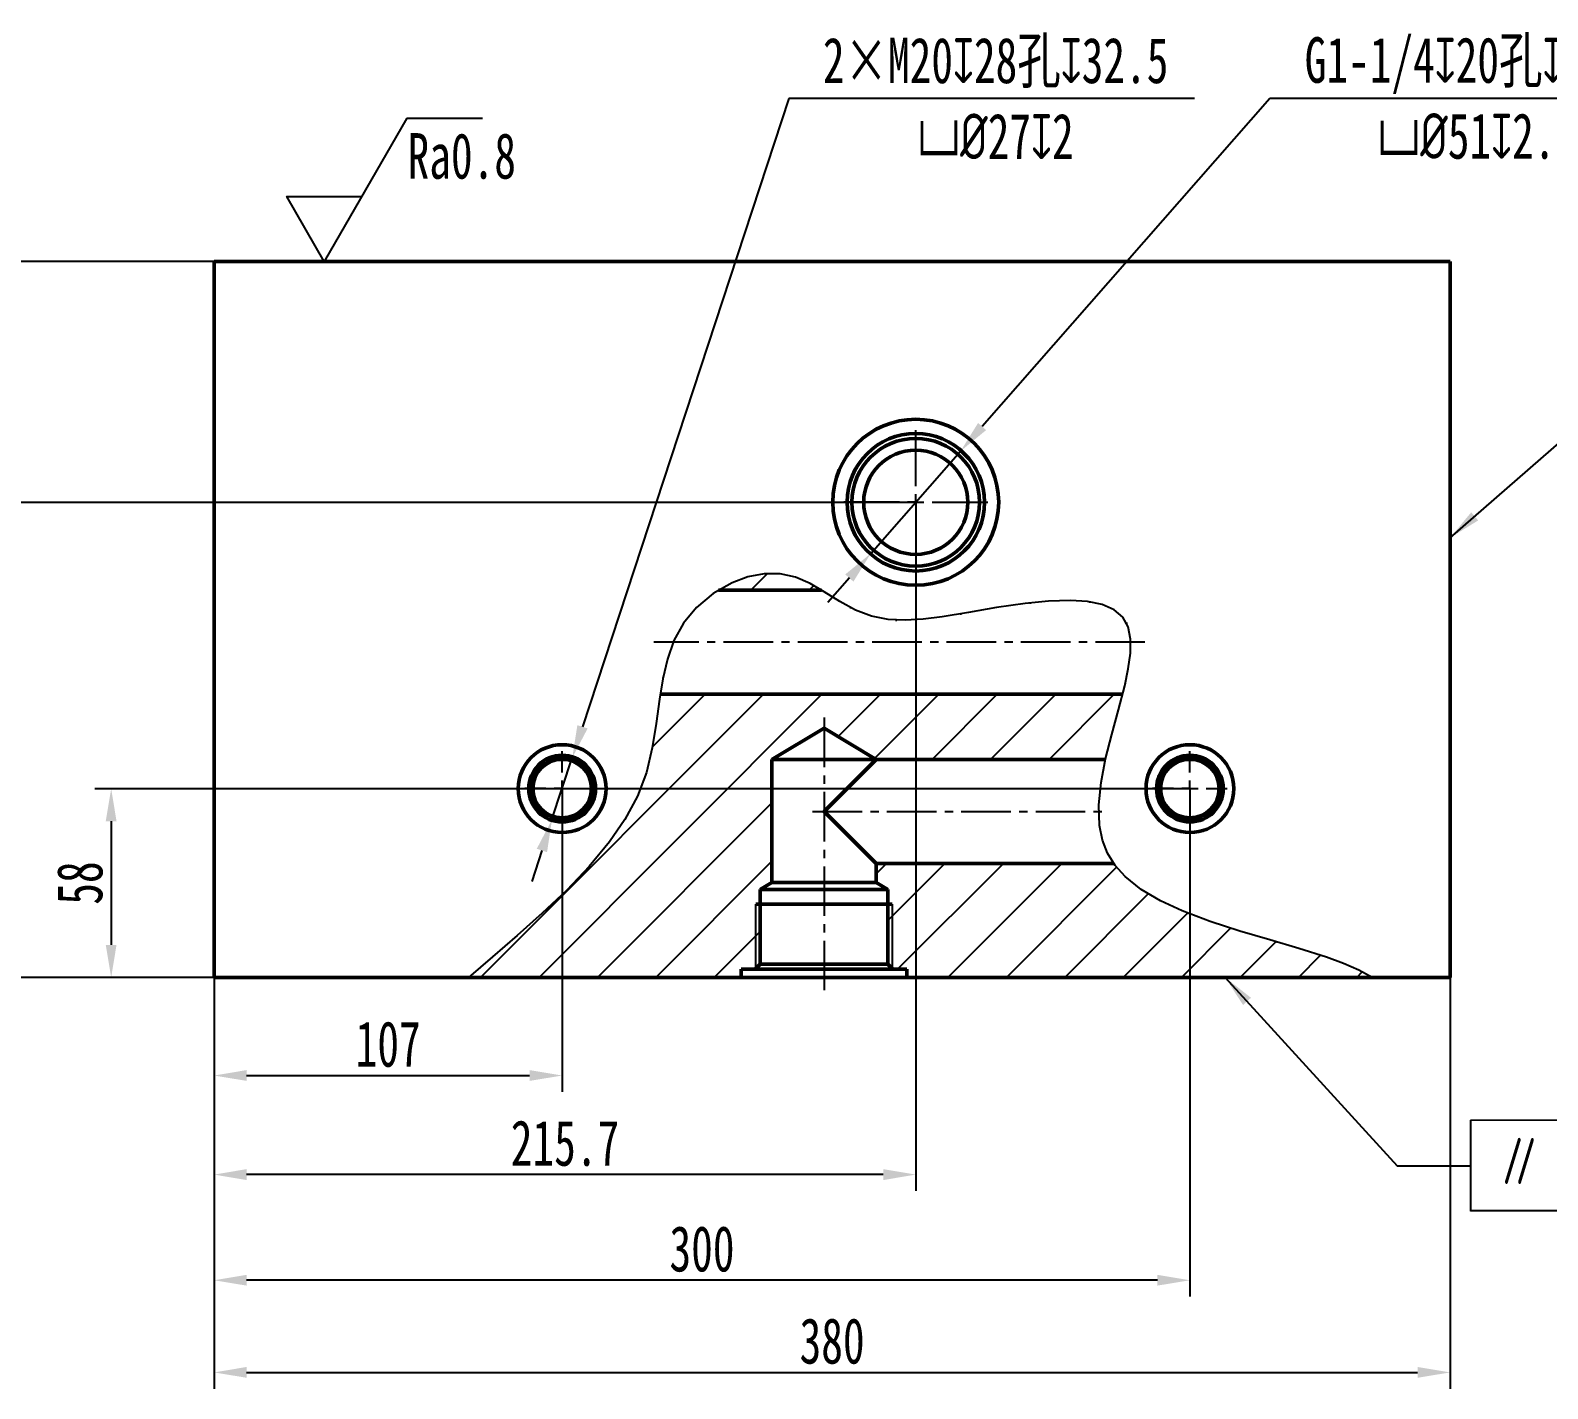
# Model space of a CAD drawing. Header units: millimetres. Extents: x 1810 to 2404, y 10 to 430.
# Drawn here: x 2007.7 to 2124.3, y 199.5 to 303.8 of the extents above; entities that cross this region are included whole.
import ezdxf

# ---------------------------------------------------------------- set-up
doc = ezdxf.new("R2010")
doc.units = ezdxf.units.MM
doc.header["$PDSIZE"] = -1
for name, pattern in [('CENTER', [10.16, 6.35, -1.27, 1.27, -1.27]), ('CENTER2', [28.575, 19.05, -3.175, 3.175, -3.175]), ('CENTERX2', [20.32, 12.7, -2.54, 2.54, -2.54])]:
    doc.linetypes.add(name, pattern=pattern)
doc.layers.add('1轮廓实线层', color=7, linetype='Continuous', lineweight=50)
for name, color, linetype in [('3中心线层', 240, 'CENTERX2'), ('5剖面线层', 2, 'Continuous'), ('中心线', 1, 'CENTER'), ('表面粗糙度', 126, 'Continuous')]:
    doc.layers.add(name, color=color, linetype=linetype)
doc.styles.add('GB 3.5', font='simfang.ttf', dxfattribs={"width": 0.7, "height": 3.5})
doc.dimstyles.new('国标', dxfattribs={"dimtxt": 3.5, "dimasz": 2.5, "dimexe": 1.25, "dimexo": 0, "dimtad": 1, "dimlfac": 5, "dimdsep": 46, "dimtxsty": 'GB 3.5', "dimcen": 2.5, "dimclrd": 3, "dimclre": 3, "dimclrt": 3, "dimadec": 0, "dimazin": 0, "dimtfac": 1, "dimtmove": 0, "dimatfit": 3, "dimfxl": 1, "dimlwd": 25, "dimlwe": 25, "dimarcsym": 0})
doc.dimstyles.new('国标1：4', dxfattribs={"dimtxt": 3.5, "dimasz": 2.5, "dimexe": 1.25, "dimexo": 0, "dimtad": 1, "dimlfac": 4, "dimdsep": 46, "dimtxsty": 'GB 3.5', "dimcen": 2.5, "dimclrd": 3, "dimclre": 3, "dimclrt": 3, "dimadec": 0, "dimazin": 0, "dimtfac": 1, "dimtmove": 0, "dimatfit": 3, "dimfxl": 1, "dimlwd": 25, "dimlwe": 25, "dimarcsym": 0})
doc.dimstyles.new('国标1：4$3', dxfattribs={"dimtxt": 3.5, "dimasz": 2.5, "dimexe": 1.25, "dimexo": 0, "dimtad": 1, "dimtih": 1, "dimtoh": 1, "dimlfac": 4, "dimdsep": 46, "dimtxsty": 'GB 3.5', "dimcen": 2.5, "dimclrd": 3, "dimclre": 3, "dimclrt": 3, "dimadec": 0, "dimazin": 0, "dimtfac": 1, "dimtmove": 0, "dimatfit": 3, "dimfxl": 1, "dimlwd": 25, "dimlwe": 25, "dimarcsym": 0})
pattern_1 = [(45, (1829.9007, 14.1923), (-2.245064, 2.245064), [])]

# ---------------------------------------------------------------- blocks, each defined once
blk = doc.blocks.new('SW_CENTERMARKSYMBOL_0')
at = {"layer": '中心线', "color": 0}
for p, q in [((0, 1.25), (0, 5.53125)), ((-1.25, 0), (-5.53125, 0)), ((0, 0), (-0.625, 0)), ((0, 0), (0, 0.625)), ((0, 0), (0, -0.625)), ((0, 0), (0.625, 0)), ((1.25, 0), (5.53125, 0)), ((0, -1.25), (0, -5.53125))]:
    blk.add_line(p, q, dxfattribs=at)
blk = doc.blocks.new('SW_CENTERMARKSYMBOL_1')
at = {"layer": '中心线', "color": 0}
for p, q in [((0, 1.25), (0, 2.875)), ((-1.25, 0), (-2.875, 0)), ((0, 0), (-0.625, 0)), ((0, 0), (0, 0.625)), ((0, 0), (0, -0.625)), ((0, 0), (0.625, 0)), ((1.25, 0), (2.875, 0)), ((0, -1.25), (0, -2.875))]:
    blk.add_line(p, q, dxfattribs=at)
blk = doc.blocks.new('SW_CENTERMARKSYMBOL_2')
at = {"layer": '中心线', "color": 0}
for p, q in [((0, 1.25), (0, 2.875)), ((-1.25, 0), (-2.875, 0)), ((0, 0), (-0.625, 0)), ((0, 0), (0, 0.625)), ((0, 0), (0, -0.625)), ((0, 0), (0.625, 0)), ((1.25, 0), (2.875, 0)), ((0, -1.25), (0, -2.875))]:
    blk.add_line(p, q, dxfattribs=at)
blk = doc.blocks.new('*D67')
at = {"color": 3, "linetype": 'Continuous', "lineweight": 25, "transparency": 16777216}
for p, q in [((2021.79, 231.05), (2021.79, 199.45)), ((2116.79, 231.05), (2116.79, 199.45)), ((2024.29, 200.7), (2114.29, 200.7))]:
    blk.add_line(p, q, dxfattribs=at)
at = {"color": 3, "transparency": 16777216}
for points in [[(2024.29, 201.12), (2024.29, 200.29), (2021.79, 200.7)], [(2114.29, 201.12), (2114.29, 200.29), (2116.79, 200.7)]]:
    blk.add_solid(points, dxfattribs=at)
at = {"layer": 'Defpoints', "color": 0, "transparency": 16777216}
for p in [(2021.79, 231.05), (2116.79, 231.05), (2116.79, 200.7)]:
    blk.add_point(p, dxfattribs=at)
at = {"color": 3, "transparency": 16777216, "insert": (2069.29, 203.1), "char_height": 3.5, "attachment_point": 5, "style": 'GB 3.5'}
blk.add_mtext('380', dxfattribs=at)
blk = doc.blocks.new('*D69')
at = {"color": 3, "linetype": 'Continuous', "lineweight": 25, "transparency": 16777216}
for p, q in [((2096.79, 245.55), (2012.63, 245.55)), ((2013.88, 243.05), (2013.88, 233.55)), ((2096.79, 231.05), (2012.63, 231.05))]:
    blk.add_line(p, q, dxfattribs=at)
at = {"color": 3, "transparency": 16777216}
for points in [[(2013.46, 243.05), (2014.29, 243.05), (2013.88, 245.55)], [(2013.46, 233.55), (2014.29, 233.55), (2013.88, 231.05)]]:
    blk.add_solid(points, dxfattribs=at)
at = {"layer": 'Defpoints', "color": 0, "transparency": 16777216}
for p in [(2096.79, 245.55), (2013.88, 231.05), (2096.79, 231.05)]:
    blk.add_point(p, dxfattribs=at)
at = {"color": 3, "transparency": 16777216, "insert": (2011.48, 238.3), "char_height": 3.5, "attachment_point": 5, "rotation": 90, "style": 'GB 3.5'}
blk.add_mtext('58', dxfattribs=at)
blk = doc.blocks.new('*D70')
at = {"color": 3, "linetype": 'Continuous', "lineweight": 25, "transparency": 16777216}
for p, q in [((2075.72, 267.55), (2005.08, 267.55)), ((2006.33, 265.05), (2006.33, 233.55)), ((2075.72, 231.05), (2005.08, 231.05))]:
    blk.add_line(p, q, dxfattribs=at)
at = {"color": 3, "transparency": 16777216}
for points in [[(2005.91, 265.05), (2006.74, 265.05), (2006.33, 267.55)], [(2005.91, 233.55), (2006.74, 233.55), (2006.33, 231.05)]]:
    blk.add_solid(points, dxfattribs=at)
at = {"layer": 'Defpoints', "color": 0, "transparency": 16777216}
for p in [(2075.72, 267.55), (2006.33, 231.05), (2075.72, 231.05)]:
    blk.add_point(p, dxfattribs=at)
at = {"color": 3, "transparency": 16777216, "insert": (2003.93, 249.3), "char_height": 3.5, "attachment_point": 5, "rotation": 90, "style": 'GB 3.5'}
blk.add_mtext('146', dxfattribs=at)
blk = doc.blocks.new('*D71')
at = {"color": 3, "linetype": 'Continuous', "lineweight": 25, "transparency": 16777216}
for p, q in [((2074.62, 286.05), (1996.54, 286.05)), ((1997.79, 283.55), (1997.79, 233.55)), ((2075.04, 231.05), (1996.54, 231.05))]:
    blk.add_line(p, q, dxfattribs=at)
at = {"color": 3, "transparency": 16777216}
for points in [[(1997.38, 283.55), (1998.21, 283.55), (1997.79, 286.05)], [(1997.38, 233.55), (1998.21, 233.55), (1997.79, 231.05)]]:
    blk.add_solid(points, dxfattribs=at)
at = {"layer": 'Defpoints', "color": 0, "transparency": 16777216}
for p in [(2074.62, 286.05), (1997.79, 231.05), (2075.04, 231.05)]:
    blk.add_point(p, dxfattribs=at)
at = {"color": 3, "transparency": 16777216, "insert": (1995.4, 258.55), "char_height": 3.5, "attachment_point": 5, "rotation": 90, "style": 'GB 3.5'}
blk.add_mtext('220', dxfattribs=at)
blk = doc.blocks.new('*D72')
at = {"color": 3, "linetype": 'Continuous', "lineweight": 25, "transparency": 16777216}
for p, q in [((2048.54, 245.55), (2048.54, 222.26)), ((2021.79, 231.05), (2021.79, 222.26)), ((2024.29, 223.51), (2046.04, 223.51))]:
    blk.add_line(p, q, dxfattribs=at)
at = {"color": 3, "transparency": 16777216}
for points in [[(2024.29, 223.93), (2024.29, 223.1), (2021.79, 223.51)], [(2046.04, 223.93), (2046.04, 223.1), (2048.54, 223.51)]]:
    blk.add_solid(points, dxfattribs=at)
at = {"layer": 'Defpoints', "color": 0, "transparency": 16777216}
for p in [(2048.54, 245.55), (2021.79, 231.05), (2048.54, 223.51)]:
    blk.add_point(p, dxfattribs=at)
at = {"color": 3, "transparency": 16777216, "insert": (2035.17, 225.91), "char_height": 3.5, "attachment_point": 5, "style": 'GB 3.5'}
blk.add_mtext('107', dxfattribs=at)
blk = doc.blocks.new('*D73')
at = {"color": 3, "linetype": 'Continuous', "lineweight": 25, "transparency": 16777216}
for p, q in [((2075.72, 267.55), (2075.72, 214.65)), ((2021.79, 231.05), (2021.79, 214.65)), ((2073.22, 215.9), (2024.29, 215.9))]:
    blk.add_line(p, q, dxfattribs=at)
at = {"color": 3, "transparency": 16777216}
for points in [[(2024.29, 216.32), (2024.29, 215.48), (2021.79, 215.9)], [(2073.22, 216.32), (2073.22, 215.48), (2075.72, 215.9)]]:
    blk.add_solid(points, dxfattribs=at)
at = {"layer": 'Defpoints', "color": 0, "transparency": 16777216}
for p in [(2075.72, 267.55), (2021.79, 231.05), (2021.79, 215.9)]:
    blk.add_point(p, dxfattribs=at)
at = {"color": 3, "transparency": 16777216, "insert": (2048.76, 218.3), "char_height": 3.5, "attachment_point": 5, "style": 'GB 3.5'}
blk.add_mtext('215.7', dxfattribs=at)
blk = doc.blocks.new('*D74')
at = {"color": 3, "linetype": 'Continuous', "lineweight": 25, "transparency": 16777216}
for p, q in [((2096.79, 245.55), (2096.79, 206.53)), ((2021.79, 231.05), (2021.79, 206.53)), ((2094.29, 207.78), (2024.29, 207.78))]:
    blk.add_line(p, q, dxfattribs=at)
at = {"color": 3, "transparency": 16777216}
for points in [[(2024.29, 208.2), (2024.29, 207.37), (2021.79, 207.78)], [(2094.29, 208.2), (2094.29, 207.37), (2096.79, 207.78)]]:
    blk.add_solid(points, dxfattribs=at)
at = {"layer": 'Defpoints', "color": 0, "transparency": 16777216}
for p in [(2096.79, 245.55), (2021.79, 231.05), (2021.79, 207.78)]:
    blk.add_point(p, dxfattribs=at)
at = {"color": 3, "transparency": 16777216, "insert": (2059.29, 210.18), "char_height": 3.5, "attachment_point": 5, "style": 'GB 3.5'}
blk.add_mtext('300', dxfattribs=at)
blk = doc.blocks.new('*D136')
at = {"color": 3, "linetype": 'Continuous', "lineweight": 25, "transparency": 16777216}
for p, q in [((2065.96, 298.59), (2050.1, 250.31)), ((2097.14, 298.59), (2065.96, 298.59)), ((2047.76, 243.18), (2049.32, 247.93)), ((2046.98, 240.8), (2046.2, 238.43))]:
    blk.add_line(p, q, dxfattribs=at)
at = {"color": 3, "transparency": 16777216}
for points in [[(2049.71, 250.43), (2050.5, 250.18), (2049.32, 247.93)], [(2046.59, 240.93), (2047.38, 240.67), (2047.76, 243.18)]]:
    blk.add_solid(points, dxfattribs=at)
at = {"layer": 'Defpoints', "color": 0, "transparency": 16777216}
for p in [(2049.32, 247.93), (2047.76, 243.18)]:
    blk.add_point(p, dxfattribs=at)
at = {"color": 3, "transparency": 16777216, "insert": (2081.86, 298.59), "char_height": 3.5, "width": 34.2115, "attachment_point": 5, "style": 'GB 3.5'}
blk.add_mtext('2×M20{\\fGDT|b0|i0|c134|p2;x}28孔{\\fGDT|b0|i0|c134|p2;x}32.5\\P{\\Fgdt|c134;v\\fISOCPEUR|b0|i0|c0|p34;%%C\\fSimSun|b0|i0|c134|p2;27\\fGDT|b0|i0|c134|p2;x\\fSimSun|b0|i0|c0|p2;2}', dxfattribs=at)
blk = doc.blocks.new('*D137')
at = {"color": 3, "linetype": 'Continuous', "lineweight": 25, "transparency": 16777216}
for p, q in [((2102.94, 298.59), (2080.82, 273.37)), ((2134.21, 298.59), (2102.94, 298.59)), ((2072.26, 263.62), (2079.17, 271.49)), ((2070.62, 261.74), (2068.97, 259.86))]:
    blk.add_line(p, q, dxfattribs=at)
at = {"color": 3, "transparency": 16777216}
for points in [[(2080.51, 273.65), (2081.13, 273.1), (2079.17, 271.49)], [(2070.3, 262.01), (2070.93, 261.46), (2072.26, 263.62)]]:
    blk.add_solid(points, dxfattribs=at)
at = {"layer": 'Defpoints', "color": 0, "transparency": 16777216}
for p in [(2079.17, 271.49), (2072.26, 263.62)]:
    blk.add_point(p, dxfattribs=at)
at = {"color": 3, "transparency": 16777216, "insert": (2118.89, 298.59), "char_height": 3.5, "attachment_point": 5, "style": 'GB 3.5'}
blk.add_mtext('G1-1/4{\\fGDT|b0|i0|c134|p2;x}20孔{\\fGDT|b0|i0|c134|p2;x}24.5\\P{\\Fgdt|c134;v\\fISOCPEUR|b0|i0|c0|p34;%%C\\fSimSun|b0|i0|c134|p2;51\\fGDT|b0|i0|c134|p2;x\\fSimSun|b0|i0|c0|p2;2.5}', dxfattribs=at)
blk = doc.blocks.new('1')
at = {"layer": '表面粗糙度'}
blk.add_line((522.56, 213.78), (528.38, 213.78), dxfattribs=at)
blk.add_lwpolyline([(522.56, 213.78), (516.21, 202.78), (513.32, 207.78), (519.1, 207.78)], dxfattribs=at)
at = {"layer": '表面粗糙度', "lineweight": 25, "insert": (522.61, 212.64), "char_height": 3.5, "attachment_point": 1, "rotation": 0.0478, "style": 'GB 3.5'}
blk.add_mtext_dynamic_manual_height_columns('Ra0.8', width=6.8298, gutter_width=12.5, heights=[0], dxfattribs=at)

msp = doc.modelspace()

# ---------------------------------------------------------------- hatches: boundary and pattern name
h = msp.add_hatch()
h.set_pattern_fill('ANSI31', color=256, style=0)
h.set_pattern_definition(pattern_1)
edge = h.paths.add_edge_path(flags=0)
edge.add_spline(control_points=[(2091.6212, 252.8046), (2091.2549, 251.3759), (2090.7326, 249.6524), (2090.344, 248.0024), (2090.2993, 247.8046)], knot_values=[0.40902959, 0.40902959, 0.40902959, 0.40902959, 0.42734569, 0.42985858, 0.42985858, 0.42985858, 0.42985858], weights=[1, 1, 1, 1, 1], degree=3, periodic=0)
edge.add_spline(control_points=[(2090.2993, 247.8046), (2090.2993, 247.8046), (2090.2921, 247.773), (2090.2784, 247.7112), (2090.2567, 247.614), (2090.2177, 247.4381), (2090.1691, 247.1996), (2090.1207, 246.9625), (2090.0615, 246.657), (2090.0039, 246.3081), (2089.9487, 245.9735), (2089.8937, 245.5902), (2089.8525, 245.186), (2089.8128, 244.7962), (2089.7852, 244.3771), (2089.7813, 243.9603), (2089.7772, 243.5243), (2089.7997, 243.0785), (2089.8525, 242.6634), (2089.9108, 242.2055), (2090.0087, 241.7704), (2090.1287, 241.398), (2090.2415, 241.0482), (2090.3764, 240.7425), (2090.5043, 240.4983), (2090.6183, 240.2804), (2090.7281, 240.106), (2090.8066, 239.9876), (2090.8854, 239.8686), (2090.9328, 239.8046), (2090.9328, 239.8046)], knot_values=[0, 0, 0, 0, 0.00345701, 0.00345701, 0.00345701, 0.00894872, 0.00894872, 0.00894872, 0.01440661, 0.01440661, 0.01440661, 0.01963572, 0.01963572, 0.01963572, 0.02467766, 0.02467766, 0.02467766, 0.02996167, 0.02996167, 0.02996167, 0.03580517, 0.03580517, 0.03580517, 0.04127377, 0.04127377, 0.04127377, 0.04614402, 0.04614402, 0.04614402, 0.05105676, 0.05105676, 0.05105676, 0.05105676], weights=[1, 1, 1, 1, 1, 1, 1, 1, 1, 1, 1, 1, 1, 1, 1, 1, 1, 1, 1, 1, 1, 1, 1, 1, 1, 1, 1, 1, 1, 1, 1], degree=3, periodic=0)
edge.add_spline(control_points=[(2090.9328, 239.8046), (2094.4581, 234.8859), (2105.9694, 233.981), (2110.7991, 231.0546)], knot_values=[0.4697054, 0.4697054, 0.4697054, 0.4697054, 0.56577338, 0.56577338, 0.56577338, 0.56577338], weights=[1, 1, 1, 1], degree=3, periodic=0)
edge.add_spline(control_points=[(2110.7991, 231.0546), (2105.7121, 234.1369), (2088.6123, 235.2856), (2090.1087, 249.0484), (2095.0903, 261.7186), (2080.3979, 259.2186), (2071.8393, 257.7081), (2065.5837, 263.7205), (2054.8834, 258.383), (2057.6145, 244.0423), (2046.2067, 235.3009), (2041.3386, 231.0546)], knot_values=[0.43422662, 0.43422662, 0.43422662, 0.43422662, 0.53541167, 0.57265431, 0.6219278, 0.67939069, 0.718961, 0.7501899, 0.78808948, 0.85304943, 0.93485915, 0.93485915, 0.93485915, 0.93485915], weights=[1, 1, 1, 1, 1, 1, 1, 1, 1, 1, 1, 1], degree=3, periodic=0)
edge.add_spline(control_points=[(2041.3386, 231.0546), (2041.5527, 231.2413), (2041.7967, 231.4527), (2042.06, 231.6796)], knot_values=[0, 0, 0, 0, 0.00544341, 0.00544341, 0.00544341, 0.00544341], weights=[1, 1, 1, 1], degree=3, periodic=0)
edge.add_spline(control_points=[(2042.06, 231.6796), (2042.2051, 231.8046), (2042.3506, 231.9296), (2042.4962, 232.0546)], knot_values=[0, 0, 0, 0, 0.00230335, 0.00230335, 0.00230335, 0.00230335], weights=[1, 1, 1, 1], degree=3, periodic=0)
edge.add_spline(control_points=[(2042.4962, 232.0546), (2042.749, 232.2714), (2043.0678, 232.544), (2043.4171, 232.8428), (2043.874, 233.2336), (2044.3959, 233.6802), (2044.9308, 234.1436), (2045.6558, 234.7716), (2046.4292, 235.4525), (2047.1685, 236.1297), (2047.7764, 236.6866), (2048.376, 237.2547), (2048.9304, 237.8046)], knot_values=[0, 0, 0, 0, 0.00679735, 0.00679735, 0.00679735, 0.01571111, 0.01571111, 0.01571111, 0.02785165, 0.02785165, 0.02785165, 0.03777651, 0.03777651, 0.03777651, 0.03777651], weights=[1, 1, 1, 1, 1, 1, 1, 1, 1, 1, 1, 1, 1], degree=3, periodic=0)
edge.add_spline(control_points=[(2048.9304, 237.8046), (2049.1315, 238.004), (2049.3152, 238.1896), (2049.4709, 238.3491)], knot_values=[0, 0, 0, 0, 0.00654519, 0.00654519, 0.00654519, 0.00654519], weights=[1, 1, 1, 1], degree=3, periodic=0)
edge.add_spline(control_points=[(2049.4709, 238.3491), (2049.5799, 238.4607), (2049.6853, 238.5698), (2049.7858, 238.6749), (2050.0416, 238.9424), (2050.2709, 239.1898), (2050.4454, 239.3815), (2050.558, 239.5053), (2050.6494, 239.6075), (2050.7092, 239.6747), (2050.7704, 239.7434), (2050.7991, 239.7761), (2050.7904, 239.7662), (2050.7816, 239.7563), (2050.7356, 239.704), (2050.6596, 239.619), (2050.5691, 239.5178), (2050.4347, 239.3687), (2050.2746, 239.1951), (2050.052, 238.9539), (2049.7741, 238.6596), (2049.4709, 238.3491)], knot_values=[0, 0, 0, 0, 0.00221351, 0.00221351, 0.00221351, 0.00790481, 0.00790481, 0.00790481, 0.01155948, 0.01155948, 0.01155948, 0.01531209, 0.01531209, 0.01531209, 0.01905533, 0.01905533, 0.01905533, 0.02351968, 0.02351968, 0.02351968, 0.0297411, 0.0297411, 0.0297411, 0.0297411], weights=[1, 1, 1, 1, 1, 1, 1, 1, 1, 1, 1, 1, 1, 1, 1, 1, 1, 1, 1, 1, 1, 1], degree=3, periodic=0)
edge.add_spline(control_points=[(2049.4709, 238.3491), (2049.3152, 238.1896), (2049.1315, 238.004), (2048.9304, 237.8046)], knot_values=[0, 0, 0, 0, 0.00654519, 0.00654519, 0.00654519, 0.00654519], weights=[1, 1, 1, 1], degree=3, periodic=0)
edge.add_spline(control_points=[(2048.9304, 237.8046), (2048.3003, 237.1797), (2047.6107, 236.5304), (2046.9162, 235.8996), (2046.3324, 235.3694), (2045.7332, 234.8408), (2045.158, 234.3408), (2044.5918, 233.8485), (2044.0354, 233.3718), (2043.5454, 232.9525), (2043.1452, 232.6102), (2042.7792, 232.2973), (2042.4962, 232.0546)], knot_values=[0, 0, 0, 0, 0.01126059, 0.01126059, 0.01126059, 0.02069741, 0.02069741, 0.02069741, 0.03000977, 0.03000977, 0.03000977, 0.03760921, 0.03760921, 0.03760921, 0.03760921], weights=[1, 1, 1, 1, 1, 1, 1, 1, 1, 1, 1, 1, 1], degree=3, periodic=0)
edge.add_spline(control_points=[(2042.4962, 232.0546), (2042.3506, 231.9296), (2042.2051, 231.8046), (2042.06, 231.6796)], knot_values=[0, 0, 0, 0, 0.00230335, 0.00230335, 0.00230335, 0.00230335], weights=[1, 1, 1, 1], degree=3, periodic=0)
edge.add_spline(control_points=[(2042.06, 231.6796), (2041.7967, 231.4527), (2041.5527, 231.2413), (2041.3386, 231.0546)], knot_values=[0, 0, 0, 0, 0.00544341, 0.00544341, 0.00544341, 0.00544341], weights=[1, 1, 1, 1], degree=3, periodic=0)
edge.add_spline(control_points=[(2041.3386, 231.0546), (2046.2067, 235.3009), (2055.0959, 242.1124), (2055.7405, 250.5367), (2056.0792, 252.8046)], knot_values=[0.06514085, 0.06514085, 0.06514085, 0.06514085, 0.14695057, 0.1795072, 0.1795072, 0.1795072, 0.1795072], weights=[1, 1, 1, 1, 1], degree=3, periodic=0)
edge.add_spline(control_points=[(2056.0792, 252.8046), (2056.0792, 252.8046), (2056.0863, 252.8528), (2056.1007, 252.9466), (2056.1186, 253.0641), (2056.1482, 253.2566), (2056.1908, 253.5075), (2056.2337, 253.7597), (2056.2908, 254.0781), (2056.366, 254.4335), (2056.4442, 254.8035), (2056.5449, 255.2246), (2056.6727, 255.6539), (2056.8158, 256.1345), (2056.9993, 256.6406), (2057.2185, 257.1127), (2057.4366, 257.5826), (2057.6965, 258.0328), (2057.9785, 258.4312), (2058.3062, 258.8942), (2058.6733, 259.3012), (2059.0337, 259.6423), (2059.3727, 259.9631), (2059.7166, 260.2357), (2060.0012, 260.4404), (2060.174, 260.5647), (2060.3276, 260.666), (2060.4268, 260.7296), (2060.502, 260.7778), (2060.5456, 260.8046), (2060.5456, 260.8046)], knot_values=[0, 0, 0, 0, 0.004265, 0.004265, 0.004265, 0.00963347, 0.00963347, 0.00963347, 0.01503409, 0.01503409, 0.01503409, 0.02066316, 0.02066316, 0.02066316, 0.02698513, 0.02698513, 0.02698513, 0.03325798, 0.03325798, 0.03325798, 0.04054721, 0.04054721, 0.04054721, 0.0474001, 0.0474001, 0.0474001, 0.05154519, 0.05154519, 0.05154519, 0.05468574, 0.05468574, 0.05468574, 0.05468574], weights=[1, 1, 1, 1, 1, 1, 1, 1, 1, 1, 1, 1, 1, 1, 1, 1, 1, 1, 1, 1, 1, 1, 1, 1, 1, 1, 1, 1, 1, 1, 1], degree=3, periodic=0)
edge.add_spline(control_points=[(2060.5456, 260.8046), (2062.1152, 261.7791), (2065.0969, 262.6342), (2067.5774, 261.3464), (2068.4807, 260.8046)], knot_values=[0.22509282, 0.22509282, 0.22509282, 0.22509282, 0.2498101, 0.26455616, 0.26455616, 0.26455616, 0.26455616], weights=[1, 1, 1, 1, 1], degree=3, periodic=0)
edge.add_spline(control_points=[(2068.4807, 260.8046), (2068.4807, 260.8046), (2068.5327, 260.7735), (2068.6226, 260.7188), (2068.7202, 260.6595), (2068.8628, 260.5719), (2069.0277, 260.4694), (2069.2691, 260.3194), (2069.5637, 260.1336), (2069.8825, 259.9404), (2070.3821, 259.6376), (2070.9608, 259.3023), (2071.5895, 259.0512), (2072.2148, 258.8014), (2072.9037, 258.6354), (2073.5925, 258.5565), (2075.9086, 258.2912), (2078.2694, 258.8417), (2080.5519, 259.2323), (2082.8573, 259.6267), (2085.182, 260.0307), (2087.5398, 260.0085), (2088.254, 260.0018), (2088.9797, 259.9492), (2089.6565, 259.7976), (2090.1039, 259.6974), (2090.5388, 259.5508), (2090.9182, 259.3329), (2091.1495, 259.2001), (2091.3636, 259.0379), (2091.5435, 258.8446), (2091.7404, 258.6329), (2091.8978, 258.3758), (2092.0067, 258.0958), (2092.1153, 257.817), (2092.1813, 257.5087), (2092.2152, 257.1981), (2092.2635, 256.7549), (2092.2498, 256.2911), (2092.2103, 255.8576), (2092.1699, 255.4147), (2092.1015, 254.9872), (2092.0307, 254.6093), (2091.9617, 254.2411), (2091.8884, 253.9094), (2091.8258, 253.6396), (2091.7643, 253.3743), (2091.7115, 253.1619), (2091.676, 253.0204), (2091.6404, 252.8788), (2091.6212, 252.8046), (2091.6212, 252.8046)], knot_values=[0, 0, 0, 0, 0.00336049, 0.00336049, 0.00336049, 0.0069975, 0.0069975, 0.0069975, 0.01233392, 0.01233392, 0.01233392, 0.02075765, 0.02075765, 0.02075765, 0.02911686, 0.02911686, 0.02911686, 0.05772518, 0.05772518, 0.05772518, 0.08652891, 0.08652891, 0.08652891, 0.09521025, 0.09521025, 0.09521025, 0.10093106, 0.10093106, 0.10093106, 0.1043979, 0.1043979, 0.1043979, 0.10821929, 0.10821929, 0.10821929, 0.11201576, 0.11201576, 0.11201576, 0.11747186, 0.11747186, 0.11747186, 0.12303294, 0.12303294, 0.12303294, 0.12844307, 0.12844307, 0.12844307, 0.13376083, 0.13376083, 0.13376083, 0.1390845, 0.1390845, 0.1390845, 0.1390845], weights=[1, 1, 1, 1, 1, 1, 1, 1, 1, 1, 1, 1, 1, 1, 1, 1, 1, 1, 1, 1, 1, 1, 1, 1, 1, 1, 1, 1, 1, 1, 1, 1, 1, 1, 1, 1, 1, 1, 1, 1, 1, 1, 1, 1, 1, 1, 1, 1, 1, 1, 1, 1], degree=3, periodic=0)
edge = h.paths.add_edge_path(flags=0)
edge.add_spline(control_points=[(2057.082, 256.8046), (2057.2663, 257.2414), (2057.486, 257.6687), (2057.7284, 258.0557), (2058.0555, 258.5781), (2058.4352, 259.0427), (2058.8171, 259.4301), (2059.1821, 259.8002), (2059.5602, 260.1143), (2059.8828, 260.3539), (2060.0787, 260.4994), (2060.2578, 260.62), (2060.3806, 260.6998), (2060.4616, 260.7523), (2060.5182, 260.7875), (2060.5377, 260.7996), (2060.56, 260.8135), (2060.5323, 260.7967), (2060.4639, 260.7532), (2060.396, 260.7101), (2060.2891, 260.641), (2060.1636, 260.5547), (2059.8634, 260.348), (2059.4552, 260.0382), (2059.0579, 259.665), (2058.7316, 259.3585), (2058.399, 258.9989), (2058.0955, 258.5922), (2057.8313, 258.2383), (2057.5838, 257.8414), (2057.3691, 257.4218), (2057.1659, 257.0246), (2056.988, 256.5984), (2056.8415, 256.1776), (2056.6966, 255.7615), (2056.5783, 255.3407), (2056.4843, 254.9545), (2056.3905, 254.5695), (2056.3177, 254.2087), (2056.2613, 253.905), (2056.2052, 253.6022), (2056.1637, 253.348), (2056.1346, 253.1646), (2056.1055, 252.9814), (2056.0881, 252.8639), (2056.0819, 252.8223), (2056.0756, 252.7806), (2056.0805, 252.8139), (2056.0965, 252.9194), (2056.1126, 253.0252), (2056.1403, 253.2064), (2056.1807, 253.4473), (2056.2213, 253.6894), (2056.2758, 253.9985), (2056.3478, 254.3467), (2056.4214, 254.7025), (2056.5158, 255.1093), (2056.6357, 255.5271), (2056.7554, 255.9445), (2056.9046, 256.384), (2057.082, 256.8046)], knot_values=[0, 0, 0, 0, 0.00569, 0.00569, 0.00569, 0.01340264, 0.01340264, 0.01340264, 0.02075837, 0.02075837, 0.02075837, 0.02520819, 0.02520819, 0.02520819, 0.02813279, 0.02813279, 0.02813279, 0.03150524, 0.03150524, 0.03150524, 0.03482626, 0.03482626, 0.03482626, 0.04288942, 0.04288942, 0.04288942, 0.04946575, 0.04946575, 0.04946575, 0.05518936, 0.05518936, 0.05518936, 0.06061405, 0.06061405, 0.06061405, 0.06598334, 0.06598334, 0.06598334, 0.07133815, 0.07133815, 0.07133815, 0.07667913, 0.07667913, 0.07667913, 0.08201653, 0.08201653, 0.08201653, 0.08736435, 0.08736435, 0.08736435, 0.0927273, 0.0927273, 0.0927273, 0.09811744, 0.09811744, 0.09811744, 0.10362851, 0.10362851, 0.10362851, 0.10913064, 0.10913064, 0.10913064, 0.10913064], weights=[1, 1, 1, 1, 1, 1, 1, 1, 1, 1, 1, 1, 1, 1, 1, 1, 1, 1, 1, 1, 1, 1, 1, 1, 1, 1, 1, 1, 1, 1, 1, 1, 1, 1, 1, 1, 1, 1, 1, 1, 1, 1, 1, 1, 1, 1, 1, 1, 1, 1, 1, 1, 1, 1, 1, 1, 1, 1, 1, 1, 1], degree=3, periodic=0)
edge = h.paths.add_edge_path(flags=0)
edge.add_spline(control_points=[(2092.2426, 256.8046), (2092.2513, 256.5454), (2092.243, 256.2843), (2092.2245, 256.0305), (2092.1918, 255.5821), (2092.1271, 255.1454), (2092.0576, 254.7563), (2091.9897, 254.3763), (2091.9152, 254.0306), (2091.8501, 253.7453), (2091.7867, 253.4672), (2091.7307, 253.2394), (2091.6911, 253.0808), (2091.6516, 252.9226), (2091.6275, 252.8291), (2091.6223, 252.8089), (2091.617, 252.7882), (2091.6314, 252.8437), (2091.6633, 252.9701), (2091.6961, 253.1), (2091.7483, 253.3084), (2091.811, 253.5758), (2091.8726, 253.8389), (2091.9459, 254.1661), (2092.016, 254.5317), (2092.0796, 254.8638), (2092.1421, 255.2354), (2092.1862, 255.6234), (2092.2241, 255.9561), (2092.2491, 256.3077), (2092.2457, 256.6577), (2092.2428, 256.9593), (2092.2184, 257.2656), (2092.1609, 257.5566), (2092.1048, 257.8404), (2092.0152, 258.116), (2091.8866, 258.36), (2091.7582, 258.6039), (2091.5855, 258.821), (2091.3842, 259.0003), (2091.1327, 259.2243), (2090.8322, 259.3983), (2090.5131, 259.5316), (2090.0871, 259.7095), (2089.617, 259.8217), (2089.1397, 259.8934), (2088.3622, 260.0102), (2087.5465, 260.0253), (2086.7488, 259.9979), (2085.6225, 259.9593), (2084.5059, 259.8349), (2083.3994, 259.6819), (2081.0692, 259.3599), (2078.7626, 258.8313), (2076.4027, 258.5855), (2075.3533, 258.4761), (2074.2739, 258.4419), (2073.2334, 258.6051), (2072.6007, 258.7044), (2071.973, 258.8828), (2071.4054, 259.1277), (2070.8373, 259.3728), (2070.3129, 259.6789), (2069.8553, 259.9569), (2069.5262, 260.1568), (2069.2229, 260.3483), (2068.98, 260.499), (2068.8178, 260.5997), (2068.6801, 260.684), (2068.5914, 260.7378), (2068.5226, 260.7795), (2068.483, 260.8032), (2068.4808, 260.8045), (2068.4786, 260.8058), (2068.5138, 260.7848), (2068.5788, 260.7454), (2068.6586, 260.6971), (2068.7836, 260.6207), (2068.9322, 260.5287), (2069.1331, 260.4042), (2069.3812, 260.2482), (2069.6508, 260.0821), (2070.1127, 259.7974), (2070.6538, 259.4701), (2071.2424, 259.2002), (2071.8294, 258.9312), (2072.4874, 258.7293), (2073.1522, 258.6183), (2074.1968, 258.4439), (2075.2841, 258.4721), (2076.3401, 258.579), (2078.9827, 258.8465), (2081.5576, 259.4636), (2084.1735, 259.7829), (2085.5479, 259.9507), (2086.9658, 260.074), (2088.354, 259.9777), (2088.9674, 259.9352), (2089.5823, 259.8456), (2090.1439, 259.6666), (2090.5227, 259.5458), (2090.885, 259.3806), (2091.1935, 259.1543), (2091.4118, 258.9942), (2091.607, 258.7992), (2091.7594, 258.5731), (2091.9242, 258.3287), (2092.0433, 258.0416), (2092.1194, 257.741), (2092.1953, 257.4417), (2092.232, 257.1214), (2092.2426, 256.8046)], knot_values=[0, 0, 0, 0, 0.00311163, 0.00311163, 0.00311163, 0.00866641, 0.00866641, 0.00866641, 0.01408388, 0.01408388, 0.01408388, 0.01936353, 0.01936353, 0.01936353, 0.02463005, 0.02463005, 0.02463005, 0.03002283, 0.03002283, 0.03002283, 0.03556631, 0.03556631, 0.03556631, 0.04101287, 0.04101287, 0.04101287, 0.04594758, 0.04594758, 0.04594758, 0.05017041, 0.05017041, 0.05017041, 0.05380563, 0.05380563, 0.05380563, 0.05735819, 0.05735819, 0.05735819, 0.060912, 0.060912, 0.060912, 0.06535229, 0.06535229, 0.06535229, 0.07128492, 0.07128492, 0.07128492, 0.08098525, 0.08098525, 0.08098525, 0.09462454, 0.09462454, 0.09462454, 0.12332175, 0.12332175, 0.12332175, 0.13613816, 0.13613816, 0.13613816, 0.14390979, 0.14390979, 0.14390979, 0.15168942, 0.15168942, 0.15168942, 0.15726301, 0.15726301, 0.15726301, 0.1609721, 0.1609721, 0.1609721, 0.16384198, 0.16384198, 0.16384198, 0.166709, 0.166709, 0.166709, 0.17022499, 0.17022499, 0.17022499, 0.17498212, 0.17498212, 0.17498212, 0.18319768, 0.18319768, 0.18319768, 0.191395, 0.191395, 0.191395, 0.20429804, 0.20429804, 0.20429804, 0.23643965, 0.23643965, 0.23643965, 0.25341453, 0.25341453, 0.25341453, 0.26086427, 0.26086427, 0.26086427, 0.26587277, 0.26587277, 0.26587277, 0.26940602, 0.26940602, 0.26940602, 0.27323877, 0.27323877, 0.27323877, 0.27704243, 0.27704243, 0.27704243, 0.27704243], weights=[1, 1, 1, 1, 1, 1, 1, 1, 1, 1, 1, 1, 1, 1, 1, 1, 1, 1, 1, 1, 1, 1, 1, 1, 1, 1, 1, 1, 1, 1, 1, 1, 1, 1, 1, 1, 1, 1, 1, 1, 1, 1, 1, 1, 1, 1, 1, 1, 1, 1, 1, 1, 1, 1, 1, 1, 1, 1, 1, 1, 1, 1, 1, 1, 1, 1, 1, 1, 1, 1, 1, 1, 1, 1, 1, 1, 1, 1, 1, 1, 1, 1, 1, 1, 1, 1, 1, 1, 1, 1, 1, 1, 1, 1, 1, 1, 1, 1, 1, 1, 1, 1, 1, 1, 1, 1, 1, 1, 1, 1, 1, 1], degree=3, periodic=0)
at = {"layer": '5剖面线层'}
h = msp.add_hatch(dxfattribs=at)
h.set_pattern_fill('ANSI31', color=256, style=0)
h.set_pattern_definition(pattern_1)
edge = h.paths.add_edge_path(flags=0)
edge.add_line((2060.5456, 260.8046), (2068.4807, 260.8046))
edge.add_spline(control_points=[(2068.4807, 260.8046), (2067.5774, 261.3464), (2065.0969, 262.6342), (2062.1152, 261.7791), (2060.5456, 260.8046)], knot_values=[0.73544384, 0.73544384, 0.73544384, 0.73544384, 0.7501899, 0.77490718, 0.77490718, 0.77490718, 0.77490718], weights=[1, 1, 1, 1, 1], degree=3, periodic=0)
h = msp.add_hatch(dxfattribs=at)
h.set_pattern_fill('ANSI31', color=256, style=0)
h.set_pattern_definition(pattern_1)
edge = h.paths.add_edge_path(flags=0)
edge.add_line((2091.6212, 252.8046), (2056.0792, 252.8046))
edge.add_spline(control_points=[(2056.0792, 252.8046), (2055.7405, 250.5367), (2055.0959, 242.1124), (2046.2067, 235.3009), (2041.3386, 231.0546)], knot_values=[0.8204928, 0.8204928, 0.8204928, 0.8204928, 0.85304943, 0.93485915, 0.93485915, 0.93485915, 0.93485915], weights=[1, 1, 1, 1, 1], degree=3, periodic=0)
edge.add_line((2041.3386, 231.0546), (2062.292, 231.0546))
edge.add_line((2062.292, 231.0546), (2062.292, 231.6796))
edge.add_line((2062.292, 231.6796), (2063.3857, 231.6796))
edge.add_line((2063.3857, 231.6796), (2063.7607, 232.0546))
edge.add_line((2063.7607, 232.0546), (2063.7607, 237.8046))
edge.add_line((2063.7607, 237.8046), (2064.667, 238.3491))
edge.add_line((2064.667, 238.3491), (2064.667, 247.8046))
edge.add_line((2064.667, 247.8046), (2068.667, 250.208))
edge.add_line((2068.667, 250.208), (2072.667, 247.8046))
edge.add_line((2072.667, 247.8046), (2090.2993, 247.8046))
edge.add_spline(control_points=[(2090.2993, 247.8046), (2090.344, 248.0024), (2090.7326, 249.6524), (2091.2549, 251.3759), (2091.6212, 252.8046)], knot_values=[0.57014142, 0.57014142, 0.57014142, 0.57014142, 0.57265431, 0.59097041, 0.59097041, 0.59097041, 0.59097041], weights=[1, 1, 1, 1, 1], degree=3, periodic=0)
h = msp.add_hatch(dxfattribs=at)
h.set_pattern_fill('ANSI31', color=256, style=0)
h.set_pattern_definition(pattern_1)
edge = h.paths.add_edge_path(flags=0)
edge.add_line((2090.9328, 239.8046), (2072.667, 239.8046))
edge.add_line((2072.667, 239.8046), (2072.667, 238.3491))
edge.add_line((2072.667, 238.3491), (2073.5732, 237.8046))
edge.add_line((2073.5732, 237.8046), (2073.5732, 232.0546))
edge.add_line((2073.5732, 232.0546), (2073.9482, 231.6796))
edge.add_line((2073.9482, 231.6796), (2075.042, 231.6796))
edge.add_line((2075.042, 231.6796), (2075.042, 231.0546))
edge.add_line((2075.042, 231.0546), (2110.7991, 231.0546))
edge.add_spline(control_points=[(2110.7991, 231.0546), (2105.9694, 233.981), (2094.4581, 234.8859), (2090.9328, 239.8046)], knot_values=[0.43422662, 0.43422662, 0.43422662, 0.43422662, 0.5302946, 0.5302946, 0.5302946, 0.5302946], weights=[1, 1, 1, 1], degree=3, periodic=0)

# ---------------------------------------------------------------- linework, layer by layer
for p, q in [((2063.4282, 231.7221), (2063.4282, 236.6796)), ((2073.9057, 236.6796), (2073.9057, 231.7221)), ((2118.3685, 220.0809), (2149.9446, 220.136)), ((2118.3685, 220.0809), (2118.3685, 213.0809)), ((2118.3685, 213.136), (2149.8674, 213.136))]:
    msp.add_line(p, q)
at = {"flags": 128}
msp.add_lwpolyline([(2110.7991, 231.0546), (2109.767, 231.6059), (2108.5873, 232.1152), (2107.2848, 232.5929), (2105.1726, 233.2669), (2102.9252, 233.9269), (2100.6246, 234.6066), (2098.3523, 235.3396), (2096.1903, 236.1595), (2094.5319, 236.9334), (2093.0542, 237.8106), (2091.8044, 238.8105), (2091.0452, 239.6526), (2090.4609, 240.5829), (2090.0654, 241.607), (2089.8457, 242.7186), (2089.7902, 244.3199), (2089.9609, 246.0364), (2090.3084, 247.845), (2090.7811, 249.7201), (2091.3022, 251.6102), (2091.7809, 253.4484), (2092.057, 254.7528), (2092.2192, 255.9621), (2092.2292, 257.048), (2092.0482, 257.9822), (2091.6379, 258.7365), (2090.9798, 259.2966), (2090.0488, 259.6959), (2088.9129, 259.9244), (2087.6117, 260.0077), (2085.9197, 259.9541), (2084.1181, 259.7761), (2081.9202, 259.4599), (2079.7681, 259.0971), (2077.7501, 258.7611), (2076.2981, 258.5748), (2074.9157, 258.4934), (2073.5931, 258.5564), (2072.3208, 258.8032), (2071.0891, 259.2723), (2069.8826, 259.9403), (2068.6767, 260.6859), (2067.5913, 261.3052), (2066.4692, 261.7938), (2065.2933, 262.0622), (2064.0662, 262.0638), (2062.8242, 261.8237), (2061.607, 261.374), (2060.1418, 260.5396), (2058.8667, 259.48), (2057.8621, 258.2622), (2057.1355, 256.9287), (2056.6279, 255.4998), (2056.2782, 253.9947), (2056.0251, 252.433), (2055.7704, 250.5651), (2055.4669, 248.6774), (2055.0171, 246.8005), (2054.327, 244.9646), (2053.3688, 243.1844), (2052.182, 241.4592), (2050.6117, 239.5656), (2048.8638, 237.7386), (2047.0005, 235.9762), (2045.0837, 234.2762), (2043.1757, 232.6364), (2041.3386, 231.0546)], dxfattribs=at)
for centre, radius in [((2075.7182, 267.5546), 5.2387), ((2048.542, 245.5546), 2.5), ((2096.792, 245.5546), 2.5)]:
    msp.add_arc(centre, radius, 255, 195)
at = {"layer": '1轮廓实线层'}
for p, q in [((2021.792, 286.0546), (2116.792, 286.0546)), ((2021.792, 286.0546), (2021.792, 231.0546)), ((2116.792, 286.0546), (2116.792, 231.0546)), ((2060.5456, 260.8046), (2068.4807, 260.8046)), ((2091.6212, 252.8046), (2056.0792, 252.8046)), ((2064.667, 247.8046), (2068.667, 250.208)), ((2068.667, 250.208), (2072.667, 247.8046)), ((2064.667, 247.8046), (2072.667, 247.8046)), ((2064.667, 238.3491), (2064.667, 247.8046)), ((2072.667, 247.8046), (2068.667, 243.8046)), ((2072.667, 247.8046), (2090.2993, 247.8046)), ((2068.667, 243.8046), (2072.667, 239.8046)), ((2090.9328, 239.8046), (2072.667, 239.8046)), ((2072.667, 239.8046), (2072.667, 238.3491)), ((2063.7607, 237.8046), (2064.667, 238.3491)), ((2064.667, 238.3491), (2072.667, 238.3491)), ((2072.667, 238.3491), (2073.5732, 237.8046)), ((2063.7607, 232.0546), (2063.7607, 237.8046)), ((2063.7607, 237.8046), (2073.5732, 237.8046)), ((2073.5732, 237.8046), (2073.5732, 232.0546)), ((2063.4282, 236.6796), (2063.7607, 236.6796)), ((2073.5732, 236.6796), (2073.9057, 236.6796)), ((2041.3386, 231.0546), (2021.792, 231.0546)), ((2062.292, 231.0546), (2041.3386, 231.0546)), ((2062.292, 231.0546), (2062.292, 231.6796)), ((2063.3857, 231.6796), (2062.292, 231.6796)), ((2062.292, 231.0546), (2075.042, 231.0546)), ((2063.7607, 232.0546), (2063.3857, 231.6796)), ((2073.9482, 231.6796), (2063.3857, 231.6796)), ((2063.7607, 232.0546), (2073.5732, 232.0546)), ((2073.9482, 231.6796), (2073.5732, 232.0546)), ((2075.042, 231.6796), (2073.9482, 231.6796)), ((2075.042, 231.6796), (2075.042, 231.0546)), ((2110.7991, 231.0546), (2075.042, 231.0546)), ((2116.792, 231.0546), (2110.7991, 231.0546))]:
    msp.add_line(p, q, dxfattribs=at)
for centre, radius in [((2075.7182, 267.5546), 6.375), ((2075.7182, 267.5546), 5.2812), ((2075.7182, 267.5546), 4.9062), ((2075.7182, 267.5546), 4), ((2048.542, 245.5546), 3.375), ((2096.792, 245.5546), 3.375), ((2048.542, 245.5546), 2.5625), ((2048.542, 245.5546), 2.3125), ((2048.542, 245.5546), 2.25), ((2096.792, 245.5546), 2.5625), ((2096.792, 245.5546), 2.3125), ((2096.792, 245.5546), 2.25)]:
    msp.add_circle(centre, radius, dxfattribs=at)
msp.add_open_spline([(2073.5732, 236.6796), (2073.5275, 236.6796), (2073.3913, 236.6796), (2073.167, 236.6796), (2072.859, 236.6796), (2072.4728, 236.6796), (2072.0158, 236.6796), (2071.4963, 236.6796), (2070.9242, 236.6796), (2070.31, 236.6796), (2069.6652, 236.6796), (2069.0018, 236.6796), (2068.3322, 236.6796), (2067.6688, 236.6796), (2067.024, 236.6796), (2066.4098, 236.6796), (2065.8376, 236.6796), (2065.3182, 236.6796), (2064.8611, 236.6796), (2064.475, 236.6796), (2064.1669, 236.6796), (2063.9427, 236.6796), (2063.8064, 236.6796), (2063.7607, 236.6796), (2063.7695, 236.6796), (2063.7607, 236.6796)], degree=3, knots=[0, 0, 0, 0, 0.04347817, 0.08695644, 0.1304347, 0.17391297, 0.21739123, 0.2608695, 0.30434776, 0.34782603, 0.39130429, 0.43478256, 0.47826082, 0.52173909, 0.56521735, 0.60869562, 0.65217388, 0.69565215, 0.73913041, 0.78260868, 0.82608694, 0.86956521, 0.91304347, 0.95652174, 1, 1, 1, 1], dxfattribs=at)
at = {"layer": '3中心线层', "linetype": 'CENTER2', "ltscale": 0.2}
for p, q in [((2093.3323, 256.8046), (2055.5808, 256.8046)), ((2068.667, 251.0102), (2068.667, 230.0716)), ((2067.7912, 243.8046), (2090.5956, 243.8046))]:
    msp.add_line(p, q, dxfattribs=at)

# ---------------------------------------------------------------- block references
msp.add_blockref('1', (1514.0487, 83.2752))
at = {"layer": '中心线'}
for name, p in [('SW_CENTERMARKSYMBOL_0', (2075.7182, 267.5546)), ('SW_CENTERMARKSYMBOL_2', (2048.542, 245.5546)), ('SW_CENTERMARKSYMBOL_1', (2096.792, 245.5546))]:
    msp.add_blockref(name, p, dxfattribs=at)

# ---------------------------------------------------------------- texts
at = {"insert": (2120.8632, 218.8896), "char_height": 3.5, "width": 8.5, "attachment_point": 1, "style": 'GB 3.5'}
msp.add_mtext('{\\Fgdt|c134;f}', dxfattribs=at)

# ---------------------------------------------------------------- dimensions: what is measured, and where the dimension line sits
for p1, p2, text, picture, middle in [((2047.762, 243.1793), (2049.3219, 247.9298), '2×M20{\\fGDT|b0|i0|c134|p2;x}28孔{\\fGDT|b0|i0|c134|p2;x}32.5\\X{\\Fgdt|c134;v\\fISOCPEUR|b0|i0|c0|p34;%%C\\fSimSun|b0|i0|c134|p2;27\\fGDT|b0|i0|c134|p2;x\\fSimSun|b0|i0|c0|p2;2}', '*D136', (2081.8617, 298.5936)), ((2072.2637, 263.6162), (2079.1727, 271.4929), 'G1-1/4{\\fGDT|b0|i0|c134|p2;x}20孔{\\fGDT|b0|i0|c134|p2;x}24.5\\X{\\Fgdt|c134;v\\fISOCPEUR|b0|i0|c0|p34;%%C\\fSimSun|b0|i0|c134|p2;51\\fGDT|b0|i0|c134|p2;x\\fSimSun|b0|i0|c0|p2;2.5}', '*D137', (2118.8895, 298.5936))]:
    dim = msp.add_diameter_dim_2p(p1=p1, p2=p2, text=text, dimstyle='国标1：4$3')
    dim.commit()
    dim.dimension.update_dxf_attribs({"geometry": picture, "text_midpoint": middle, "dimtype": 163})
for base, p1, p2, picture, middle in [((1997.7942, 231.0546), (2074.6165, 286.0546), (2075.042, 231.0546), '*D71', (1995.3992, 258.5546)), ((2006.3274, 231.0546), (2075.7182, 267.5546), (2075.7182, 231.0546), '*D70', (2003.9324, 249.3046)), ((2013.8782, 231.0546), (2096.792, 245.5546), (2096.792, 231.0546), '*D69', (2011.4832, 238.3046))]:
    dim = msp.add_linear_dim(base=base, p1=p1, p2=p2, angle=90, dimstyle='国标1：4')
    dim.commit()
    dim.dimension.update_dxf_attribs({"geometry": picture, "text_midpoint": middle})
dim = msp.add_linear_dim(base=(2021.792, 215.8987), p1=(2075.7182, 267.5546), p2=(2021.792, 231.0546), text='215.7', dimstyle='国标1：4')
dim.commit()
dim.dimension.update_dxf_attribs({"geometry": '*D73', "text_midpoint": (2048.7551, 218.3037)})
for base, p1, p2, picture, middle in [((2048.542, 223.5129), (2021.792, 231.0546), (2048.542, 245.5546), '*D72', (2035.167, 225.9079)), ((2021.792, 207.7839), (2096.792, 245.5546), (2021.792, 231.0546), '*D74', (2059.292, 210.1789))]:
    dim = msp.add_linear_dim(base=base, p1=p1, p2=p2, dimstyle='国标1：4')
    dim.commit()
    dim.dimension.update_dxf_attribs({"geometry": picture, "text_midpoint": middle})
dim = msp.add_linear_dim(base=(2116.792, 200.7044), p1=(2021.792, 231.0546), p2=(2116.792, 231.0546), dimstyle='国标1：4')
dim.commit()
dim.dimension.update_dxf_attribs({"geometry": '*D67', "text_midpoint": (2069.292, 200.7044), "dimtype": 160})

# ---------------------------------------------------------------- leaders
for points, dimstyle in [([(2116.792, 264.8304), (2126.3638, 273.1418), (2132.1099, 273.1418)], '国标1：4'), ([(2099.4955, 231.0546), (2112.7085, 216.5809), (2118.3685, 216.5809)], '国标')]:
    msp.add_leader(points, dimstyle=dimstyle, override={"dimscale": 0, "dimgap": 0.625, "dimtad": 0})

doc.saveas('drawing.dxf')
